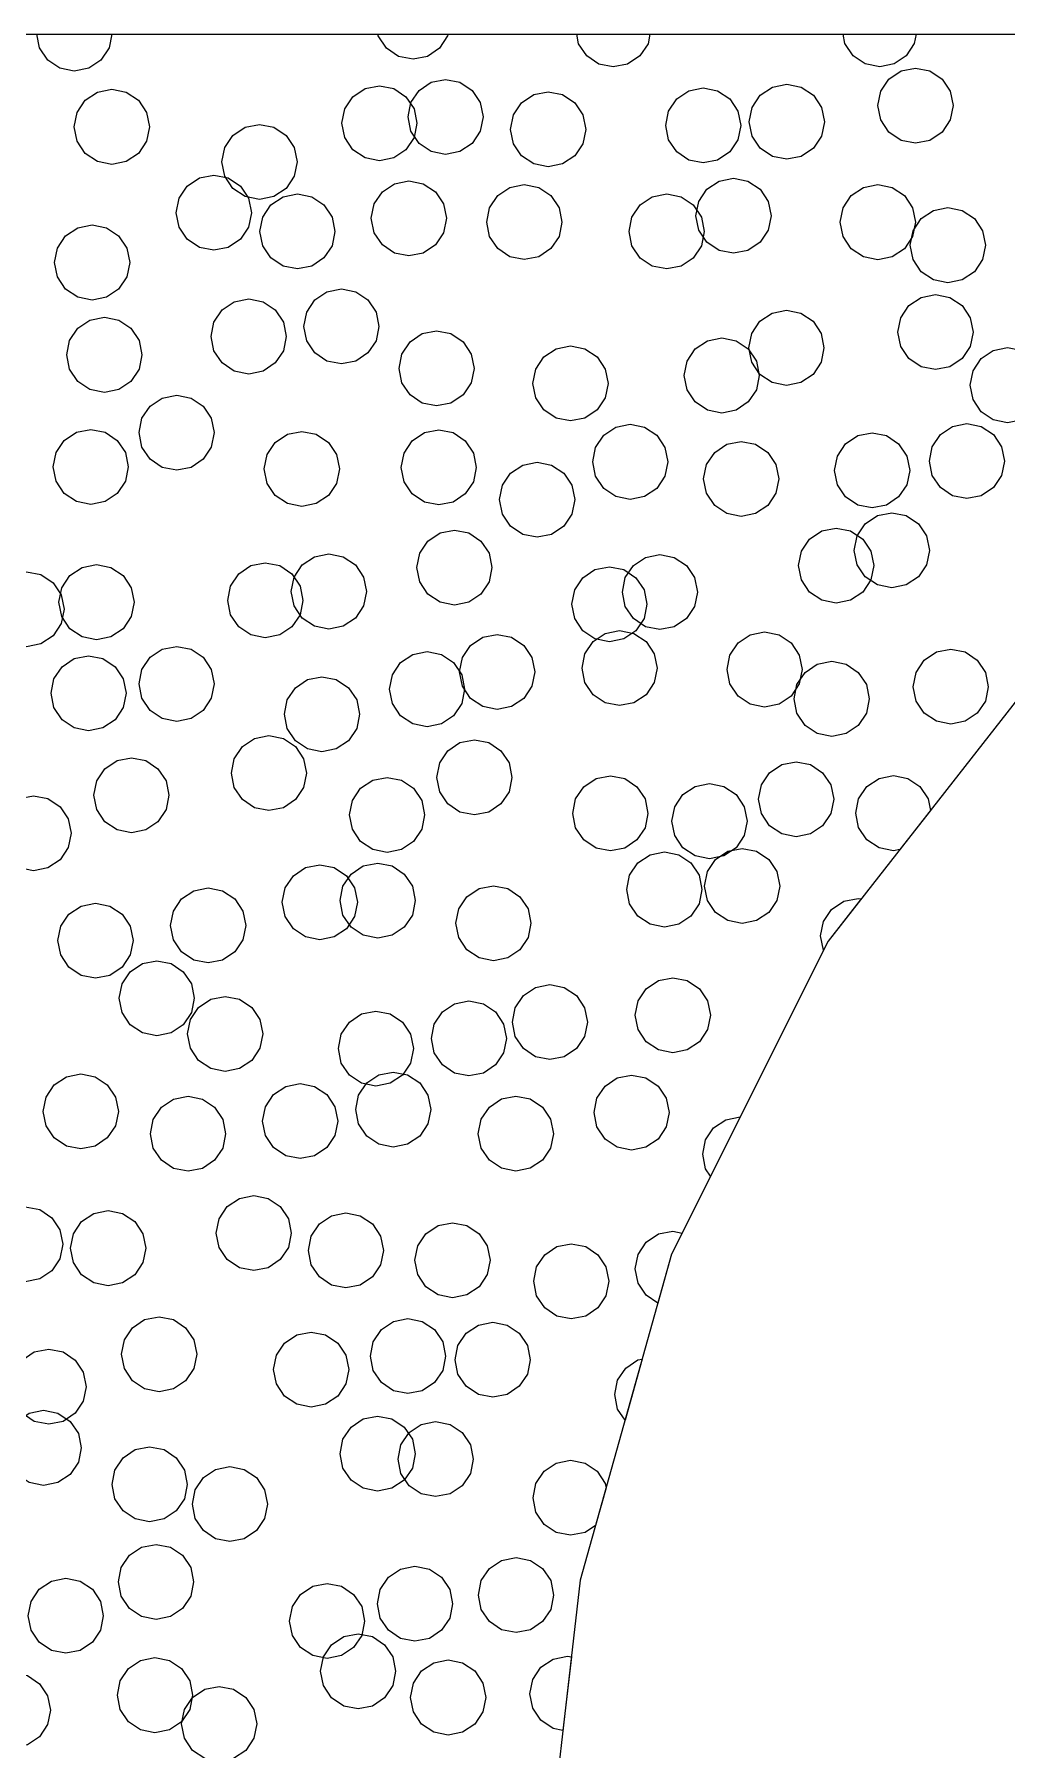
# Model space of a CAD drawing. Header units: millimetres. Extents: x 2 to 154, y 0 to 88.
# Drawn here: x 125.63 to 135.99, y 69.74 to 88.02 of the extents above; entities that cross this region are included whole.
import ezdxf

# ---------------------------------------------------------------- set-up
doc = ezdxf.new("R2010")
doc.units = ezdxf.units.MM
doc.layers.add('BORDER', color=3, linetype='Continuous')

msp = doc.modelspace()

# ---------------------------------------------------------------- linework, layer by layer
for points in [[(126.458, 88.021), (126.43, 87.876), (126.343, 87.746), (126.213, 87.66), (126.06, 87.629), (125.907, 87.66), (125.777, 87.746), (125.69, 87.876), (125.662, 88.021), (126.458, 88.021)], [(130.04, 88.021), (130.036, 88.003), (129.949, 87.873), (129.82, 87.786), (129.667, 87.756), (129.513, 87.786), (129.384, 87.873), (129.297, 88.003), (129.293, 88.021), (130.04, 88.021)], [(132.19, 88.021), (132.17, 87.92), (132.083, 87.79), (131.953, 87.704), (131.8, 87.673), (131.647, 87.704), (131.517, 87.79), (131.43, 87.92), (131.41, 88.021), (132.19, 88.021)], [(135.026, 88.021), (135.006, 87.922), (134.919, 87.792), (134.79, 87.706), (134.637, 87.675), (134.483, 87.706), (134.354, 87.792), (134.267, 87.922), (134.247, 88.021), (135.026, 88.021)], [(135.388, 87.108), (135.301, 86.978), (135.172, 86.891), (135.019, 86.861), (134.866, 86.891), (134.736, 86.978), (134.649, 87.108), (134.619, 87.261), (134.649, 87.414), (134.736, 87.544), (134.866, 87.63), (135.019, 87.661), (135.172, 87.63), (135.301, 87.544), (135.388, 87.414), (135.419, 87.261), (135.388, 87.108)], [(126.829, 86.882), (126.742, 86.752), (126.612, 86.666), (126.459, 86.635), (126.306, 86.666), (126.177, 86.752), (126.09, 86.882), (126.059, 87.035), (126.09, 87.188), (126.177, 87.318), (126.306, 87.405), (126.459, 87.435), (126.612, 87.405), (126.742, 87.318), (126.829, 87.188), (126.859, 87.035), (126.829, 86.882)], [(129.679, 86.92), (129.592, 86.791), (129.462, 86.704), (129.309, 86.673), (129.156, 86.704), (129.026, 86.791), (128.94, 86.92), (128.909, 87.073), (128.94, 87.227), (129.026, 87.356), (129.156, 87.443), (129.309, 87.473), (129.462, 87.443), (129.592, 87.356), (129.679, 87.227), (129.709, 87.073), (129.679, 86.92)], [(130.384, 86.987), (130.297, 86.857), (130.167, 86.771), (130.014, 86.74), (129.861, 86.771), (129.731, 86.857), (129.645, 86.987), (129.614, 87.14), (129.645, 87.293), (129.731, 87.423), (129.861, 87.51), (130.014, 87.54), (130.167, 87.51), (130.297, 87.423), (130.384, 87.293), (130.414, 87.14), (130.384, 86.987)], [(131.477, 86.855), (131.39, 86.725), (131.26, 86.639), (131.107, 86.608), (130.954, 86.639), (130.824, 86.725), (130.738, 86.855), (130.707, 87.008), (130.738, 87.161), (130.824, 87.291), (130.954, 87.378), (131.107, 87.408), (131.26, 87.378), (131.39, 87.291), (131.477, 87.161), (131.507, 87.008), (131.477, 86.855)], [(133.127, 86.897), (133.04, 86.767), (132.911, 86.681), (132.758, 86.65), (132.604, 86.681), (132.475, 86.767), (132.388, 86.897), (132.358, 87.05), (132.388, 87.203), (132.475, 87.333), (132.604, 87.42), (132.758, 87.45), (132.911, 87.42), (133.04, 87.333), (133.127, 87.203), (133.158, 87.05), (133.127, 86.897)], [(134.018, 86.936), (133.931, 86.806), (133.801, 86.72), (133.648, 86.689), (133.495, 86.72), (133.365, 86.806), (133.279, 86.936), (133.248, 87.089), (133.279, 87.242), (133.365, 87.372), (133.495, 87.459), (133.648, 87.489), (133.801, 87.459), (133.931, 87.372), (134.018, 87.242), (134.048, 87.089), (134.018, 86.936)], [(128.402, 86.508), (128.315, 86.378), (128.185, 86.292), (128.032, 86.261), (127.879, 86.292), (127.749, 86.378), (127.662, 86.508), (127.632, 86.661), (127.662, 86.814), (127.749, 86.944), (127.879, 87.031), (128.032, 87.061), (128.185, 87.031), (128.315, 86.944), (128.402, 86.814), (128.432, 86.661), (128.402, 86.508)], [(127.915, 85.967), (127.829, 85.837), (127.699, 85.75), (127.546, 85.72), (127.393, 85.75), (127.263, 85.837), (127.176, 85.967), (127.146, 86.12), (127.176, 86.273), (127.263, 86.403), (127.393, 86.49), (127.546, 86.52), (127.699, 86.49), (127.829, 86.403), (127.915, 86.273), (127.946, 86.12), (127.915, 85.967)], [(133.45, 85.934), (133.363, 85.805), (133.233, 85.718), (133.08, 85.687), (132.927, 85.718), (132.798, 85.805), (132.711, 85.934), (132.68, 86.087), (132.711, 86.24), (132.798, 86.37), (132.927, 86.457), (133.08, 86.487), (133.233, 86.457), (133.363, 86.37), (133.45, 86.24), (133.48, 86.087), (133.45, 85.934)], [(128.805, 85.767), (128.719, 85.638), (128.589, 85.551), (128.436, 85.52), (128.283, 85.551), (128.153, 85.638), (128.066, 85.767), (128.036, 85.92), (128.066, 86.073), (128.153, 86.203), (128.283, 86.29), (128.436, 86.32), (128.589, 86.29), (128.719, 86.203), (128.805, 86.073), (128.836, 85.92), (128.805, 85.767)], [(129.993, 85.907), (129.906, 85.777), (129.776, 85.69), (129.623, 85.66), (129.47, 85.69), (129.341, 85.777), (129.254, 85.907), (129.223, 86.06), (129.254, 86.213), (129.341, 86.343), (129.47, 86.429), (129.623, 86.46), (129.776, 86.429), (129.906, 86.343), (129.993, 86.213), (130.023, 86.06), (129.993, 85.907)], [(131.222, 85.866), (131.135, 85.737), (131.006, 85.65), (130.852, 85.62), (130.699, 85.65), (130.57, 85.737), (130.483, 85.866), (130.452, 86.02), (130.483, 86.173), (130.57, 86.302), (130.699, 86.389), (130.852, 86.42), (131.006, 86.389), (131.135, 86.302), (131.222, 86.173), (131.252, 86.02), (131.222, 85.866)], [(132.738, 85.767), (132.651, 85.637), (132.522, 85.551), (132.369, 85.52), (132.215, 85.551), (132.086, 85.637), (131.999, 85.767), (131.969, 85.92), (131.999, 86.073), (132.086, 86.203), (132.215, 86.29), (132.369, 86.32), (132.522, 86.29), (132.651, 86.203), (132.738, 86.073), (132.769, 85.92), (132.738, 85.767)], [(134.986, 85.866), (134.9, 85.736), (134.77, 85.649), (134.617, 85.619), (134.464, 85.649), (134.334, 85.736), (134.247, 85.866), (134.217, 86.019), (134.247, 86.172), (134.334, 86.302), (134.464, 86.388), (134.617, 86.419), (134.77, 86.388), (134.9, 86.302), (134.986, 86.172), (135.017, 86.019), (134.986, 85.866)], [(135.733, 85.621), (135.646, 85.491), (135.516, 85.405), (135.363, 85.374), (135.21, 85.405), (135.08, 85.491), (134.993, 85.621), (134.963, 85.774), (134.993, 85.927), (135.08, 86.057), (135.21, 86.144), (135.363, 86.174), (135.516, 86.144), (135.646, 86.057), (135.733, 85.927), (135.763, 85.774), (135.733, 85.621)], [(126.619, 85.436), (126.532, 85.306), (126.403, 85.219), (126.25, 85.189), (126.097, 85.219), (125.967, 85.306), (125.88, 85.436), (125.85, 85.589), (125.88, 85.742), (125.967, 85.872), (126.097, 85.958), (126.25, 85.989), (126.403, 85.958), (126.532, 85.872), (126.619, 85.742), (126.65, 85.589), (126.619, 85.436)], [(128.286, 84.648), (128.2, 84.519), (128.07, 84.432), (127.917, 84.401), (127.764, 84.432), (127.634, 84.519), (127.547, 84.648), (127.517, 84.801), (127.547, 84.955), (127.634, 85.084), (127.764, 85.171), (127.917, 85.201), (128.07, 85.171), (128.2, 85.084), (128.286, 84.955), (128.317, 84.801), (128.286, 84.648)], [(129.274, 84.755), (129.187, 84.625), (129.058, 84.538), (128.904, 84.508), (128.751, 84.538), (128.622, 84.625), (128.535, 84.755), (128.504, 84.908), (128.535, 85.061), (128.622, 85.191), (128.751, 85.277), (128.904, 85.308), (129.058, 85.277), (129.187, 85.191), (129.274, 85.061), (129.304, 84.908), (129.274, 84.755)], [(135.601, 84.695), (135.514, 84.566), (135.385, 84.479), (135.232, 84.448), (135.079, 84.479), (134.949, 84.566), (134.862, 84.695), (134.832, 84.848), (134.862, 85.001), (134.949, 85.131), (135.079, 85.218), (135.232, 85.248), (135.385, 85.218), (135.514, 85.131), (135.601, 85.001), (135.632, 84.848), (135.601, 84.695)], [(126.749, 84.452), (126.663, 84.322), (126.533, 84.236), (126.38, 84.205), (126.227, 84.236), (126.097, 84.322), (126.01, 84.452), (125.98, 84.605), (126.01, 84.758), (126.097, 84.888), (126.227, 84.975), (126.38, 85.005), (126.533, 84.975), (126.663, 84.888), (126.749, 84.758), (126.78, 84.605), (126.749, 84.452)], [(134.013, 84.527), (133.927, 84.397), (133.797, 84.31), (133.644, 84.28), (133.491, 84.31), (133.361, 84.397), (133.274, 84.527), (133.244, 84.68), (133.274, 84.833), (133.361, 84.963), (133.491, 85.049), (133.644, 85.08), (133.797, 85.049), (133.927, 84.963), (134.013, 84.833), (134.044, 84.68), (134.013, 84.527)], [(130.288, 84.308), (130.201, 84.178), (130.071, 84.091), (129.918, 84.061), (129.765, 84.091), (129.635, 84.178), (129.549, 84.308), (129.518, 84.461), (129.549, 84.614), (129.635, 84.744), (129.765, 84.831), (129.918, 84.861), (130.071, 84.831), (130.201, 84.744), (130.288, 84.614), (130.318, 84.461), (130.288, 84.308)], [(131.714, 84.148), (131.627, 84.018), (131.497, 83.932), (131.344, 83.901), (131.191, 83.932), (131.061, 84.018), (130.974, 84.148), (130.944, 84.301), (130.974, 84.454), (131.061, 84.584), (131.191, 84.671), (131.344, 84.701), (131.497, 84.671), (131.627, 84.584), (131.714, 84.454), (131.744, 84.301), (131.714, 84.148)], [(133.325, 84.232), (133.238, 84.103), (133.108, 84.016), (132.955, 83.985), (132.802, 84.016), (132.673, 84.103), (132.586, 84.232), (132.555, 84.385), (132.586, 84.538), (132.673, 84.668), (132.802, 84.755), (132.955, 84.785), (133.108, 84.755), (133.238, 84.668), (133.325, 84.538), (133.355, 84.385), (133.325, 84.232)], [(136.37, 84.129), (136.283, 83.999), (136.153, 83.912), (136, 83.882), (135.847, 83.912), (135.718, 83.999), (135.631, 84.129), (135.6, 84.282), (135.631, 84.435), (135.718, 84.565), (135.847, 84.651), (136, 84.682), (136.153, 84.651), (136.283, 84.565), (136.37, 84.435), (136.4, 84.282), (136.37, 84.129)], [(127.519, 83.623), (127.433, 83.493), (127.303, 83.406), (127.15, 83.376), (126.997, 83.406), (126.867, 83.493), (126.78, 83.623), (126.75, 83.776), (126.78, 83.929), (126.867, 84.059), (126.997, 84.145), (127.15, 84.176), (127.303, 84.145), (127.433, 84.059), (127.519, 83.929), (127.55, 83.776), (127.519, 83.623)], [(126.605, 83.258), (126.518, 83.128), (126.388, 83.041), (126.235, 83.011), (126.082, 83.041), (125.952, 83.128), (125.866, 83.258), (125.835, 83.411), (125.866, 83.564), (125.952, 83.694), (126.082, 83.781), (126.235, 83.811), (126.388, 83.781), (126.518, 83.694), (126.605, 83.564), (126.635, 83.411), (126.605, 83.258)], [(128.852, 83.236), (128.766, 83.106), (128.636, 83.02), (128.483, 82.989), (128.33, 83.02), (128.2, 83.106), (128.113, 83.236), (128.083, 83.389), (128.113, 83.542), (128.2, 83.672), (128.33, 83.759), (128.483, 83.789), (128.636, 83.759), (128.766, 83.672), (128.852, 83.542), (128.883, 83.389), (128.852, 83.236)], [(130.311, 83.253), (130.224, 83.124), (130.094, 83.037), (129.941, 83.006), (129.788, 83.037), (129.658, 83.124), (129.572, 83.253), (129.541, 83.406), (129.572, 83.559), (129.658, 83.689), (129.788, 83.776), (129.941, 83.806), (130.094, 83.776), (130.224, 83.689), (130.311, 83.559), (130.341, 83.406), (130.311, 83.253)], [(132.35, 83.312), (132.263, 83.182), (132.134, 83.095), (131.981, 83.065), (131.827, 83.095), (131.698, 83.182), (131.611, 83.312), (131.581, 83.465), (131.611, 83.618), (131.698, 83.748), (131.827, 83.834), (131.981, 83.865), (132.134, 83.834), (132.263, 83.748), (132.35, 83.618), (132.381, 83.465), (132.35, 83.312)], [(134.926, 83.221), (134.839, 83.091), (134.71, 83.005), (134.557, 82.974), (134.404, 83.005), (134.274, 83.091), (134.187, 83.221), (134.157, 83.374), (134.187, 83.527), (134.274, 83.657), (134.404, 83.744), (134.557, 83.774), (134.71, 83.744), (134.839, 83.657), (134.926, 83.527), (134.957, 83.374), (134.926, 83.221)], [(135.936, 83.32), (135.849, 83.19), (135.719, 83.103), (135.566, 83.073), (135.413, 83.103), (135.283, 83.19), (135.197, 83.32), (135.166, 83.473), (135.197, 83.626), (135.283, 83.756), (135.413, 83.843), (135.566, 83.873), (135.719, 83.843), (135.849, 83.756), (135.936, 83.626), (135.966, 83.473), (135.936, 83.32)], [(133.532, 83.13), (133.445, 83.001), (133.315, 82.914), (133.162, 82.883), (133.009, 82.914), (132.88, 83.001), (132.793, 83.13), (132.762, 83.283), (132.793, 83.437), (132.88, 83.566), (133.009, 83.653), (133.162, 83.683), (133.315, 83.653), (133.445, 83.566), (133.532, 83.437), (133.562, 83.283), (133.532, 83.13)], [(131.359, 82.909), (131.272, 82.779), (131.142, 82.692), (130.989, 82.662), (130.836, 82.692), (130.707, 82.779), (130.62, 82.909), (130.589, 83.062), (130.62, 83.215), (130.707, 83.345), (130.836, 83.431), (130.989, 83.462), (131.142, 83.431), (131.272, 83.345), (131.359, 83.215), (131.389, 83.062), (131.359, 82.909)], [(135.136, 82.369), (135.049, 82.239), (134.919, 82.153), (134.766, 82.122), (134.613, 82.153), (134.484, 82.239), (134.397, 82.369), (134.366, 82.522), (134.397, 82.675), (134.484, 82.805), (134.613, 82.892), (134.766, 82.922), (134.919, 82.892), (135.049, 82.805), (135.136, 82.675), (135.166, 82.522), (135.136, 82.369)], [(130.477, 82.185), (130.391, 82.055), (130.261, 81.968), (130.108, 81.938), (129.955, 81.968), (129.825, 82.055), (129.738, 82.185), (129.708, 82.338), (129.738, 82.491), (129.825, 82.621), (129.955, 82.707), (130.108, 82.738), (130.261, 82.707), (130.391, 82.621), (130.477, 82.491), (130.508, 82.338), (130.477, 82.185)], [(134.544, 82.206), (134.457, 82.076), (134.327, 81.99), (134.174, 81.959), (134.021, 81.99), (133.891, 82.076), (133.805, 82.206), (133.774, 82.359), (133.805, 82.512), (133.891, 82.642), (134.021, 82.729), (134.174, 82.759), (134.327, 82.729), (134.457, 82.642), (134.544, 82.512), (134.574, 82.359), (134.544, 82.206)], [(129.139, 81.93), (129.053, 81.801), (128.923, 81.714), (128.77, 81.683), (128.617, 81.714), (128.487, 81.801), (128.4, 81.93), (128.37, 82.083), (128.4, 82.237), (128.487, 82.366), (128.617, 82.453), (128.77, 82.483), (128.923, 82.453), (129.053, 82.366), (129.139, 82.237), (129.17, 82.083), (129.139, 81.93)], [(132.666, 81.925), (132.579, 81.795), (132.45, 81.708), (132.297, 81.678), (132.143, 81.708), (132.014, 81.795), (131.927, 81.925), (131.897, 82.078), (131.927, 82.231), (132.014, 82.36), (132.143, 82.447), (132.297, 82.478), (132.45, 82.447), (132.579, 82.36), (132.666, 82.231), (132.697, 82.078), (132.666, 81.925)], [(125.921, 81.741), (125.834, 81.611), (125.705, 81.524), (125.551, 81.494), (125.398, 81.524), (125.269, 81.611), (125.182, 81.741), (125.151, 81.894), (125.182, 82.047), (125.269, 82.177), (125.398, 82.263), (125.551, 82.294), (125.705, 82.263), (125.834, 82.177), (125.921, 82.047), (125.951, 81.894), (125.921, 81.741)], [(126.665, 81.817), (126.579, 81.687), (126.449, 81.601), (126.296, 81.57), (126.143, 81.601), (126.013, 81.687), (125.926, 81.817), (125.896, 81.97), (125.926, 82.123), (126.013, 82.253), (126.143, 82.34), (126.296, 82.37), (126.449, 82.34), (126.579, 82.253), (126.665, 82.123), (126.696, 81.97), (126.665, 81.817)], [(128.464, 81.836), (128.377, 81.706), (128.247, 81.62), (128.094, 81.589), (127.941, 81.62), (127.811, 81.706), (127.725, 81.836), (127.694, 81.989), (127.725, 82.142), (127.811, 82.272), (127.941, 82.359), (128.094, 82.389), (128.247, 82.359), (128.377, 82.272), (128.464, 82.142), (128.494, 81.989), (128.464, 81.836)], [(132.128, 81.794), (132.041, 81.664), (131.911, 81.578), (131.758, 81.547), (131.605, 81.578), (131.475, 81.664), (131.389, 81.794), (131.358, 81.947), (131.389, 82.1), (131.475, 82.23), (131.605, 82.317), (131.758, 82.347), (131.911, 82.317), (132.041, 82.23), (132.128, 82.1), (132.158, 81.947), (132.128, 81.794)], [(130.933, 81.073), (130.846, 80.943), (130.716, 80.857), (130.563, 80.826), (130.41, 80.857), (130.281, 80.943), (130.194, 81.073), (130.163, 81.226), (130.194, 81.379), (130.281, 81.509), (130.41, 81.596), (130.563, 81.626), (130.716, 81.596), (130.846, 81.509), (130.933, 81.379), (130.963, 81.226), (130.933, 81.073)], [(132.237, 81.114), (132.15, 80.984), (132.02, 80.898), (131.867, 80.867), (131.714, 80.898), (131.585, 80.984), (131.498, 81.114), (131.467, 81.267), (131.498, 81.42), (131.585, 81.55), (131.714, 81.637), (131.867, 81.667), (132.02, 81.637), (132.15, 81.55), (132.237, 81.42), (132.267, 81.267), (132.237, 81.114)], [(133.781, 81.099), (133.694, 80.969), (133.565, 80.883), (133.412, 80.852), (133.259, 80.883), (133.129, 80.969), (133.042, 81.099), (133.012, 81.252), (133.042, 81.405), (133.129, 81.535), (133.259, 81.622), (133.412, 81.652), (133.565, 81.622), (133.694, 81.535), (133.781, 81.405), (133.812, 81.252), (133.781, 81.099)], [(126.582, 80.846), (126.495, 80.716), (126.365, 80.629), (126.212, 80.599), (126.059, 80.629), (125.929, 80.716), (125.842, 80.846), (125.812, 80.999), (125.842, 81.152), (125.929, 81.282), (126.059, 81.369), (126.212, 81.399), (126.365, 81.369), (126.495, 81.282), (126.582, 81.152), (126.612, 80.999), (126.582, 80.846)], [(127.519, 80.946), (127.433, 80.816), (127.303, 80.729), (127.15, 80.699), (126.997, 80.729), (126.867, 80.816), (126.78, 80.946), (126.75, 81.099), (126.78, 81.252), (126.867, 81.382), (126.997, 81.468), (127.15, 81.499), (127.303, 81.468), (127.433, 81.382), (127.519, 81.252), (127.55, 81.099), (127.519, 80.946)], [(130.186, 80.89), (130.1, 80.76), (129.97, 80.674), (129.817, 80.643), (129.664, 80.674), (129.534, 80.76), (129.447, 80.89), (129.417, 81.043), (129.447, 81.196), (129.534, 81.326), (129.664, 81.413), (129.817, 81.443), (129.97, 81.413), (130.1, 81.326), (130.186, 81.196), (130.217, 81.043), (130.186, 80.89)], [(135.764, 80.916), (135.677, 80.787), (135.547, 80.7), (135.394, 80.669), (135.241, 80.7), (135.111, 80.787), (135.025, 80.916), (134.994, 81.069), (135.025, 81.222), (135.111, 81.352), (135.241, 81.439), (135.394, 81.469), (135.547, 81.439), (135.677, 81.352), (135.764, 81.222), (135.794, 81.069), (135.764, 80.916)], [(129.067, 80.622), (128.98, 80.493), (128.85, 80.406), (128.697, 80.375), (128.544, 80.406), (128.414, 80.493), (128.328, 80.622), (128.297, 80.775), (128.328, 80.928), (128.414, 81.058), (128.544, 81.145), (128.697, 81.175), (128.85, 81.145), (128.98, 81.058), (129.067, 80.928), (129.097, 80.775), (129.067, 80.622)], [(134.495, 80.786), (134.408, 80.657), (134.279, 80.57), (134.126, 80.54), (133.973, 80.57), (133.843, 80.657), (133.756, 80.786), (133.726, 80.94), (133.756, 81.093), (133.843, 81.222), (133.973, 81.309), (134.126, 81.34), (134.279, 81.309), (134.408, 81.222), (134.495, 81.093), (134.526, 80.94), (134.495, 80.786)], [(128.502, 79.996), (128.415, 79.866), (128.286, 79.779), (128.133, 79.749), (127.98, 79.779), (127.85, 79.866), (127.763, 79.996), (127.733, 80.149), (127.763, 80.302), (127.85, 80.432), (127.98, 80.518), (128.133, 80.549), (128.286, 80.518), (128.415, 80.432), (128.502, 80.302), (128.533, 80.149), (128.502, 79.996)], [(130.69, 79.95), (130.603, 79.82), (130.474, 79.733), (130.321, 79.703), (130.167, 79.733), (130.038, 79.82), (129.951, 79.95), (129.921, 80.103), (129.951, 80.256), (130.038, 80.386), (130.167, 80.473), (130.321, 80.503), (130.474, 80.473), (130.603, 80.386), (130.69, 80.256), (130.721, 80.103), (130.69, 79.95)], [(127.038, 79.759), (126.951, 79.629), (126.821, 79.543), (126.668, 79.512), (126.515, 79.543), (126.385, 79.629), (126.299, 79.759), (126.268, 79.912), (126.299, 80.065), (126.385, 80.195), (126.515, 80.282), (126.668, 80.312), (126.821, 80.282), (126.951, 80.195), (127.038, 80.065), (127.068, 79.912), (127.038, 79.759)], [(134.116, 79.716), (134.029, 79.586), (133.9, 79.5), (133.747, 79.469), (133.594, 79.5), (133.464, 79.586), (133.377, 79.716), (133.347, 79.869), (133.377, 80.022), (133.464, 80.152), (133.594, 80.239), (133.747, 80.269), (133.9, 80.239), (134.029, 80.152), (134.116, 80.022), (134.147, 79.869), (134.116, 79.716)], [(129.76, 79.55), (129.673, 79.42), (129.544, 79.334), (129.391, 79.303), (129.238, 79.334), (129.108, 79.42), (129.021, 79.55), (128.991, 79.703), (129.021, 79.856), (129.108, 79.986), (129.238, 80.073), (129.391, 80.103), (129.544, 80.073), (129.673, 79.986), (129.76, 79.856), (129.791, 79.703), (129.76, 79.55)], [(132.138, 79.566), (132.051, 79.437), (131.922, 79.35), (131.769, 79.319), (131.616, 79.35), (131.486, 79.437), (131.399, 79.566), (131.369, 79.719), (131.399, 79.873), (131.486, 80.002), (131.616, 80.089), (131.769, 80.119), (131.922, 80.089), (132.051, 80.002), (132.138, 79.873), (132.169, 79.719), (132.138, 79.566)], [(134.853, 79.335), (134.783, 79.321), (134.63, 79.351), (134.5, 79.438), (134.413, 79.568), (134.383, 79.721), (134.413, 79.874), (134.5, 80.004), (134.63, 80.091), (134.783, 80.121), (134.936, 80.091), (135.066, 80.004), (135.153, 79.874), (135.177, 79.749), (134.853, 79.335)], [(125.994, 79.354), (125.908, 79.224), (125.778, 79.138), (125.625, 79.107), (125.472, 79.138), (125.342, 79.224), (125.255, 79.354), (125.225, 79.507), (125.255, 79.66), (125.342, 79.79), (125.472, 79.877), (125.625, 79.907), (125.778, 79.877), (125.908, 79.79), (125.994, 79.66), (126.025, 79.507), (125.994, 79.354)], [(133.194, 79.483), (133.108, 79.353), (132.978, 79.267), (132.825, 79.236), (132.672, 79.267), (132.542, 79.353), (132.455, 79.483), (132.425, 79.636), (132.455, 79.789), (132.542, 79.919), (132.672, 80.006), (132.825, 80.036), (132.978, 80.006), (133.108, 79.919), (133.194, 79.789), (133.225, 79.636), (133.194, 79.483)], [(133.542, 78.792), (133.456, 78.662), (133.326, 78.576), (133.173, 78.545), (133.02, 78.576), (132.89, 78.662), (132.803, 78.792), (132.773, 78.945), (132.803, 79.098), (132.89, 79.228), (133.02, 79.315), (133.173, 79.345), (133.326, 79.315), (133.456, 79.228), (133.542, 79.098), (133.573, 78.945), (133.542, 78.792)], [(129.045, 78.619), (128.958, 78.489), (128.829, 78.403), (128.675, 78.372), (128.522, 78.403), (128.393, 78.489), (128.306, 78.619), (128.275, 78.772), (128.306, 78.925), (128.393, 79.055), (128.522, 79.142), (128.675, 79.172), (128.829, 79.142), (128.958, 79.055), (129.045, 78.925), (129.075, 78.772), (129.045, 78.619)], [(129.66, 78.636), (129.573, 78.507), (129.444, 78.42), (129.291, 78.39), (129.137, 78.42), (129.008, 78.507), (128.921, 78.636), (128.891, 78.79), (128.921, 78.943), (129.008, 79.072), (129.137, 79.159), (129.291, 79.19), (129.444, 79.159), (129.573, 79.072), (129.66, 78.943), (129.691, 78.79), (129.66, 78.636)], [(132.713, 78.755), (132.627, 78.625), (132.497, 78.538), (132.344, 78.508), (132.191, 78.538), (132.061, 78.625), (131.974, 78.755), (131.944, 78.908), (131.974, 79.061), (132.061, 79.191), (132.191, 79.277), (132.344, 79.308), (132.497, 79.277), (132.627, 79.191), (132.713, 79.061), (132.744, 78.908), (132.713, 78.755)], [(127.855, 78.372), (127.768, 78.242), (127.639, 78.156), (127.486, 78.125), (127.333, 78.156), (127.203, 78.242), (127.116, 78.372), (127.086, 78.525), (127.116, 78.678), (127.203, 78.808), (127.333, 78.895), (127.486, 78.925), (127.639, 78.895), (127.768, 78.808), (127.855, 78.678), (127.886, 78.525), (127.855, 78.372)], [(130.893, 78.395), (130.806, 78.265), (130.676, 78.179), (130.523, 78.148), (130.37, 78.179), (130.24, 78.265), (130.154, 78.395), (130.123, 78.548), (130.154, 78.701), (130.24, 78.831), (130.37, 78.918), (130.523, 78.948), (130.676, 78.918), (130.806, 78.831), (130.893, 78.701), (130.923, 78.548), (130.893, 78.395)], [(134.09, 78.359), (134.039, 78.259), (134.039, 78.26), (134.008, 78.413), (134.039, 78.566), (134.125, 78.696), (134.255, 78.783), (134.408, 78.813), (134.44, 78.807), (134.09, 78.359)], [(126.655, 78.21), (126.569, 78.08), (126.439, 77.993), (126.286, 77.963), (126.133, 77.993), (126.003, 78.08), (125.916, 78.21), (125.886, 78.363), (125.916, 78.516), (126.003, 78.646), (126.133, 78.732), (126.286, 78.763), (126.439, 78.732), (126.569, 78.646), (126.655, 78.516), (126.686, 78.363), (126.655, 78.21)], [(127.307, 77.596), (127.22, 77.466), (127.091, 77.379), (126.938, 77.349), (126.785, 77.379), (126.655, 77.466), (126.568, 77.596), (126.538, 77.749), (126.568, 77.902), (126.655, 78.032), (126.785, 78.118), (126.938, 78.149), (127.091, 78.118), (127.22, 78.032), (127.307, 77.902), (127.338, 77.749), (127.307, 77.596)], [(131.495, 77.342), (131.408, 77.212), (131.278, 77.125), (131.125, 77.095), (130.972, 77.125), (130.842, 77.212), (130.755, 77.342), (130.725, 77.495), (130.755, 77.648), (130.842, 77.778), (130.972, 77.864), (131.125, 77.895), (131.278, 77.864), (131.408, 77.778), (131.495, 77.648), (131.525, 77.495), (131.495, 77.342)], [(132.804, 77.415), (132.717, 77.285), (132.587, 77.199), (132.434, 77.168), (132.281, 77.199), (132.151, 77.285), (132.065, 77.415), (132.034, 77.568), (132.065, 77.721), (132.151, 77.851), (132.281, 77.938), (132.434, 77.968), (132.587, 77.938), (132.717, 77.851), (132.804, 77.721), (132.834, 77.568), (132.804, 77.415)], [(128.035, 77.216), (127.949, 77.086), (127.819, 76.999), (127.666, 76.969), (127.513, 76.999), (127.383, 77.086), (127.296, 77.216), (127.266, 77.369), (127.296, 77.522), (127.383, 77.651), (127.513, 77.738), (127.666, 77.769), (127.819, 77.738), (127.949, 77.651), (128.035, 77.522), (128.066, 77.369), (128.035, 77.216)], [(130.632, 77.168), (130.546, 77.038), (130.416, 76.952), (130.263, 76.921), (130.11, 76.952), (129.98, 77.038), (129.893, 77.168), (129.863, 77.321), (129.893, 77.474), (129.98, 77.604), (130.11, 77.691), (130.263, 77.721), (130.416, 77.691), (130.546, 77.604), (130.632, 77.474), (130.663, 77.321), (130.632, 77.168)], [(129.642, 77.059), (129.555, 76.929), (129.425, 76.843), (129.272, 76.812), (129.119, 76.843), (128.989, 76.929), (128.903, 77.059), (128.872, 77.212), (128.903, 77.365), (128.989, 77.495), (129.119, 77.582), (129.272, 77.612), (129.425, 77.582), (129.555, 77.495), (129.642, 77.365), (129.672, 77.212), (129.642, 77.059)], [(129.826, 76.41), (129.74, 76.28), (129.61, 76.193), (129.457, 76.163), (129.304, 76.193), (129.174, 76.28), (129.087, 76.41), (129.057, 76.563), (129.087, 76.716), (129.174, 76.846), (129.304, 76.933), (129.457, 76.963), (129.61, 76.933), (129.74, 76.846), (129.826, 76.716), (129.857, 76.563), (129.826, 76.41)], [(126.498, 76.39), (126.411, 76.26), (126.282, 76.173), (126.129, 76.143), (125.976, 76.173), (125.846, 76.26), (125.759, 76.39), (125.729, 76.543), (125.759, 76.696), (125.846, 76.826), (125.976, 76.912), (126.129, 76.943), (126.282, 76.912), (126.411, 76.826), (126.498, 76.696), (126.529, 76.543), (126.498, 76.39)], [(128.835, 76.287), (128.748, 76.157), (128.618, 76.071), (128.465, 76.04), (128.312, 76.071), (128.182, 76.157), (128.096, 76.287), (128.065, 76.44), (128.096, 76.593), (128.182, 76.723), (128.312, 76.81), (128.465, 76.84), (128.618, 76.81), (128.748, 76.723), (128.835, 76.593), (128.865, 76.44), (128.835, 76.287)], [(132.364, 76.378), (132.277, 76.248), (132.148, 76.161), (131.995, 76.131), (131.841, 76.161), (131.712, 76.248), (131.625, 76.378), (131.595, 76.531), (131.625, 76.684), (131.712, 76.813), (131.841, 76.9), (131.995, 76.931), (132.148, 76.9), (132.277, 76.813), (132.364, 76.684), (132.395, 76.531), (132.364, 76.378)], [(127.64, 76.152), (127.553, 76.022), (127.424, 75.935), (127.271, 75.905), (127.117, 75.935), (126.988, 76.022), (126.901, 76.152), (126.871, 76.305), (126.901, 76.458), (126.988, 76.588), (127.117, 76.674), (127.271, 76.705), (127.424, 76.674), (127.553, 76.588), (127.64, 76.458), (127.671, 76.305), (127.64, 76.152)], [(131.132, 76.153), (131.045, 76.023), (130.916, 75.937), (130.762, 75.906), (130.609, 75.937), (130.48, 76.023), (130.393, 76.153), (130.362, 76.306), (130.393, 76.459), (130.48, 76.589), (130.609, 76.676), (130.762, 76.706), (130.916, 76.676), (131.045, 76.589), (131.132, 76.459), (131.162, 76.306), (131.132, 76.153)], [(132.836, 75.852), (132.782, 75.933), (132.752, 76.086), (132.782, 76.239), (132.869, 76.369), (132.999, 76.455), (133.152, 76.486), (133.153, 76.486), (132.836, 75.852)], [(125.907, 74.974), (125.82, 74.845), (125.691, 74.758), (125.537, 74.727), (125.384, 74.758), (125.255, 74.845), (125.168, 74.974), (125.137, 75.127), (125.168, 75.28), (125.255, 75.41), (125.384, 75.497), (125.537, 75.527), (125.691, 75.497), (125.82, 75.41), (125.907, 75.28), (125.937, 75.127), (125.907, 74.974)], [(128.34, 75.094), (128.254, 74.964), (128.124, 74.877), (127.971, 74.847), (127.818, 74.877), (127.688, 74.964), (127.601, 75.094), (127.571, 75.247), (127.601, 75.4), (127.688, 75.53), (127.818, 75.616), (127.971, 75.647), (128.124, 75.616), (128.254, 75.53), (128.34, 75.4), (128.371, 75.247), (128.34, 75.094)], [(126.79, 74.933), (126.703, 74.803), (126.574, 74.716), (126.421, 74.686), (126.267, 74.716), (126.138, 74.803), (126.051, 74.933), (126.021, 75.086), (126.051, 75.239), (126.138, 75.369), (126.267, 75.455), (126.421, 75.486), (126.574, 75.455), (126.703, 75.369), (126.79, 75.239), (126.821, 75.086), (126.79, 74.933)], [(129.322, 74.908), (129.236, 74.779), (129.106, 74.692), (128.953, 74.662), (128.8, 74.692), (128.67, 74.779), (128.583, 74.908), (128.553, 75.062), (128.583, 75.215), (128.67, 75.344), (128.8, 75.431), (128.953, 75.462), (129.106, 75.431), (129.236, 75.344), (129.322, 75.215), (129.353, 75.062), (129.322, 74.908)], [(130.458, 74.804), (130.371, 74.674), (130.241, 74.587), (130.088, 74.557), (129.935, 74.587), (129.805, 74.674), (129.719, 74.804), (129.688, 74.957), (129.719, 75.11), (129.805, 75.24), (129.935, 75.326), (130.088, 75.357), (130.241, 75.326), (130.371, 75.24), (130.458, 75.11), (130.488, 74.957), (130.458, 74.804)], [(131.722, 74.579), (131.635, 74.45), (131.506, 74.363), (131.353, 74.333), (131.199, 74.363), (131.07, 74.45), (130.983, 74.579), (130.953, 74.733), (130.983, 74.886), (131.07, 75.015), (131.199, 75.102), (131.353, 75.133), (131.506, 75.102), (131.635, 75.015), (131.722, 74.886), (131.753, 74.733), (131.722, 74.579)], [(132.421, 75.022), (132.275, 74.501), (132.15, 74.584), (132.064, 74.714), (132.033, 74.867), (132.064, 75.02), (132.15, 75.15), (132.28, 75.237), (132.433, 75.267), (132.534, 75.247), (132.421, 75.022)], [(127.332, 73.802), (127.245, 73.672), (127.116, 73.586), (126.963, 73.555), (126.809, 73.586), (126.68, 73.672), (126.593, 73.802), (126.563, 73.955), (126.593, 74.108), (126.68, 74.238), (126.809, 74.325), (126.963, 74.355), (127.116, 74.325), (127.245, 74.238), (127.332, 74.108), (127.363, 73.955), (127.332, 73.802)], [(129.983, 73.783), (129.896, 73.653), (129.766, 73.567), (129.613, 73.536), (129.46, 73.567), (129.331, 73.653), (129.244, 73.783), (129.213, 73.936), (129.244, 74.089), (129.331, 74.219), (129.46, 74.306), (129.613, 74.336), (129.766, 74.306), (129.896, 74.219), (129.983, 74.089), (130.013, 73.936), (129.983, 73.783)], [(130.886, 73.744), (130.799, 73.614), (130.669, 73.527), (130.516, 73.497), (130.363, 73.527), (130.233, 73.614), (130.146, 73.744), (130.116, 73.897), (130.146, 74.05), (130.233, 74.18), (130.363, 74.267), (130.516, 74.297), (130.669, 74.267), (130.799, 74.18), (130.886, 74.05), (130.916, 73.897), (130.886, 73.744)], [(128.951, 73.639), (128.865, 73.509), (128.735, 73.423), (128.582, 73.392), (128.429, 73.423), (128.299, 73.509), (128.212, 73.639), (128.182, 73.792), (128.212, 73.945), (128.299, 74.075), (128.429, 74.162), (128.582, 74.192), (128.735, 74.162), (128.865, 74.075), (128.951, 73.945), (128.982, 73.792), (128.951, 73.639)], [(126.156, 73.457), (126.07, 73.327), (125.94, 73.24), (125.787, 73.21), (125.634, 73.24), (125.504, 73.327), (125.417, 73.457), (125.387, 73.61), (125.417, 73.763), (125.504, 73.893), (125.634, 73.98), (125.787, 74.01), (125.94, 73.98), (126.07, 73.893), (126.156, 73.763), (126.187, 73.61), (126.156, 73.457)], [(131.926, 73.252), (131.845, 73.372), (131.815, 73.525), (131.845, 73.678), (131.932, 73.808), (132.062, 73.895), (132.108, 73.904), (131.926, 73.252)], [(126.103, 72.804), (126.016, 72.675), (125.886, 72.588), (125.733, 72.558), (125.58, 72.588), (125.45, 72.675), (125.363, 72.804), (125.333, 72.958), (125.363, 73.111), (125.45, 73.24), (125.58, 73.327), (125.733, 73.358), (125.886, 73.327), (126.016, 73.24), (126.103, 73.111), (126.133, 72.958), (126.103, 72.804)], [(129.66, 72.743), (129.573, 72.613), (129.443, 72.527), (129.29, 72.496), (129.137, 72.527), (129.007, 72.613), (128.921, 72.743), (128.89, 72.896), (128.921, 73.049), (129.007, 73.179), (129.137, 73.266), (129.29, 73.296), (129.443, 73.266), (129.573, 73.179), (129.66, 73.049), (129.69, 72.896), (129.66, 72.743)], [(130.278, 72.685), (130.191, 72.555), (130.061, 72.468), (129.908, 72.438), (129.755, 72.468), (129.626, 72.555), (129.539, 72.685), (129.508, 72.838), (129.539, 72.991), (129.626, 73.121), (129.755, 73.208), (129.908, 73.238), (130.061, 73.208), (130.191, 73.121), (130.278, 72.991), (130.308, 72.838), (130.278, 72.685)], [(127.232, 72.416), (127.145, 72.286), (127.016, 72.2), (126.862, 72.169), (126.709, 72.2), (126.58, 72.286), (126.493, 72.416), (126.462, 72.569), (126.493, 72.722), (126.58, 72.852), (126.709, 72.939), (126.862, 72.969), (127.016, 72.939), (127.145, 72.852), (127.232, 72.722), (127.262, 72.569), (127.232, 72.416)], [(128.086, 72.206), (128, 72.076), (127.87, 71.989), (127.717, 71.959), (127.564, 71.989), (127.434, 72.076), (127.347, 72.206), (127.317, 72.359), (127.347, 72.512), (127.434, 72.642), (127.564, 72.728), (127.717, 72.759), (127.87, 72.728), (128, 72.642), (128.086, 72.512), (128.117, 72.359), (128.086, 72.206)], [(131.612, 72.132), (131.499, 72.057), (131.346, 72.026), (131.193, 72.057), (131.063, 72.143), (130.976, 72.273), (130.946, 72.426), (130.976, 72.579), (131.063, 72.709), (131.193, 72.796), (131.346, 72.826), (131.499, 72.796), (131.629, 72.709), (131.715, 72.579), (131.724, 72.533), (131.612, 72.132)], [(127.3, 71.377), (127.213, 71.247), (127.083, 71.16), (126.93, 71.13), (126.777, 71.16), (126.647, 71.247), (126.56, 71.377), (126.53, 71.53), (126.56, 71.683), (126.647, 71.813), (126.777, 71.899), (126.93, 71.93), (127.083, 71.899), (127.213, 71.813), (127.3, 71.683), (127.33, 71.53), (127.3, 71.377)], [(130.058, 71.143), (129.971, 71.014), (129.841, 70.927), (129.688, 70.897), (129.535, 70.927), (129.406, 71.014), (129.319, 71.143), (129.288, 71.297), (129.319, 71.45), (129.406, 71.579), (129.535, 71.666), (129.688, 71.697), (129.841, 71.666), (129.971, 71.579), (130.058, 71.45), (130.088, 71.297), (130.058, 71.143)], [(131.134, 71.237), (131.047, 71.107), (130.917, 71.02), (130.764, 70.99), (130.611, 71.02), (130.481, 71.107), (130.394, 71.237), (130.364, 71.39), (130.394, 71.543), (130.481, 71.673), (130.611, 71.759), (130.764, 71.79), (130.917, 71.759), (131.047, 71.673), (131.134, 71.543), (131.164, 71.39), (131.134, 71.237)], [(126.339, 71.016), (126.252, 70.886), (126.122, 70.8), (125.969, 70.769), (125.816, 70.8), (125.686, 70.886), (125.6, 71.016), (125.569, 71.169), (125.6, 71.322), (125.686, 71.452), (125.816, 71.539), (125.969, 71.569), (126.122, 71.539), (126.252, 71.452), (126.339, 71.322), (126.369, 71.169), (126.339, 71.016)], [(129.122, 70.96), (129.035, 70.83), (128.905, 70.744), (128.752, 70.713), (128.599, 70.744), (128.469, 70.83), (128.383, 70.96), (128.352, 71.113), (128.383, 71.266), (128.469, 71.396), (128.599, 71.483), (128.752, 71.513), (128.905, 71.483), (129.035, 71.396), (129.122, 71.266), (129.152, 71.113), (129.122, 70.96)], [(129.451, 70.424), (129.365, 70.294), (129.235, 70.207), (129.082, 70.177), (128.929, 70.207), (128.799, 70.294), (128.712, 70.424), (128.682, 70.577), (128.712, 70.73), (128.799, 70.86), (128.929, 70.947), (129.082, 70.977), (129.235, 70.947), (129.365, 70.86), (129.451, 70.73), (129.482, 70.577), (129.451, 70.424)], [(125.776, 70.009), (125.69, 69.879), (125.56, 69.792), (125.407, 69.762), (125.254, 69.792), (125.124, 69.879), (125.037, 70.009), (125.007, 70.162), (125.037, 70.315), (125.124, 70.444), (125.254, 70.531), (125.407, 70.562), (125.56, 70.531), (125.69, 70.444), (125.776, 70.315), (125.807, 70.162), (125.776, 70.009)], [(127.289, 70.17), (127.202, 70.04), (127.073, 69.953), (126.919, 69.923), (126.766, 69.953), (126.637, 70.04), (126.55, 70.17), (126.519, 70.323), (126.55, 70.476), (126.637, 70.606), (126.766, 70.693), (126.919, 70.723), (127.073, 70.693), (127.202, 70.606), (127.289, 70.476), (127.319, 70.323), (127.289, 70.17)], [(130.411, 70.145), (130.325, 70.015), (130.195, 69.928), (130.042, 69.898), (129.889, 69.928), (129.759, 70.015), (129.672, 70.145), (129.642, 70.298), (129.672, 70.451), (129.759, 70.581), (129.889, 70.667), (130.042, 70.698), (130.195, 70.667), (130.325, 70.581), (130.411, 70.451), (130.442, 70.298), (130.411, 70.145)], [(131.264, 69.947), (131.159, 69.968), (131.029, 70.055), (130.943, 70.185), (130.912, 70.338), (130.943, 70.491), (131.029, 70.621), (131.159, 70.707), (131.312, 70.738), (131.354, 70.73), (131.264, 69.947)], [(127.972, 69.863), (127.886, 69.733), (127.756, 69.647), (127.603, 69.616), (127.45, 69.647), (127.32, 69.733), (127.233, 69.863), (127.203, 70.016), (127.233, 70.169), (127.32, 70.299), (127.45, 70.386), (127.603, 70.416), (127.756, 70.386), (127.886, 70.299), (127.972, 70.169), (128.003, 70.016), (127.972, 69.863)]]:
    msp.add_lwpolyline(points, close=True)
at = {"layer": 'BORDER'}
msp.add_lwpolyline([(95.511, 81.904), (106.355, 81.765), (107.606, 82.321), (108.649, 83.781), (108.996, 88.021), (147.227, 88.021), (147.088, 87.465), (143.056, 86.075), (139.442, 83.989), (136.592, 81.556), (134.09, 78.359), (132.421, 75.022), (131.448, 71.547), (131.031, 67.932), (131.17, 63.623), (132.56, 55.977), (135.758, 46.94), (139.65, 38.877)], dxfattribs=at)

doc.saveas('drawing.dxf')
